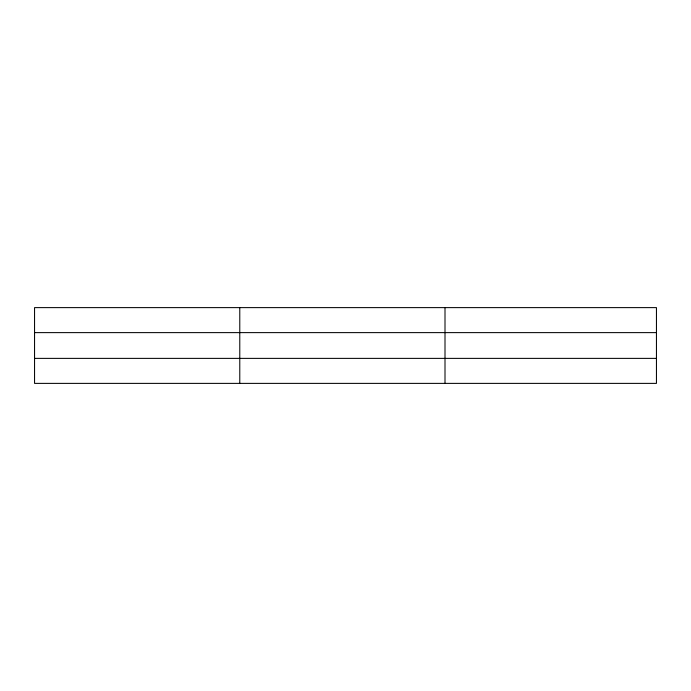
<?xml version="1.0" encoding="UTF-8"?>
<svg xmlns="http://www.w3.org/2000/svg" width="691" height="691" viewBox="0 0 691 691"><rect width="100%" height="100%" fill="white"/><g stroke="black" fill="none" stroke-linecap="round" stroke-linejoin="round"><path stroke-width="1.04" d="M239.777 383.384L239.777 307.616M445.004 383.384L445.004 307.616M656.45 332.621L656.45 307.616L34.55 307.616L34.55 383.384L656.45 383.384L656.45 332.621L34.55 332.621M34.55 358.379L656.45 358.379"/></g></svg>
